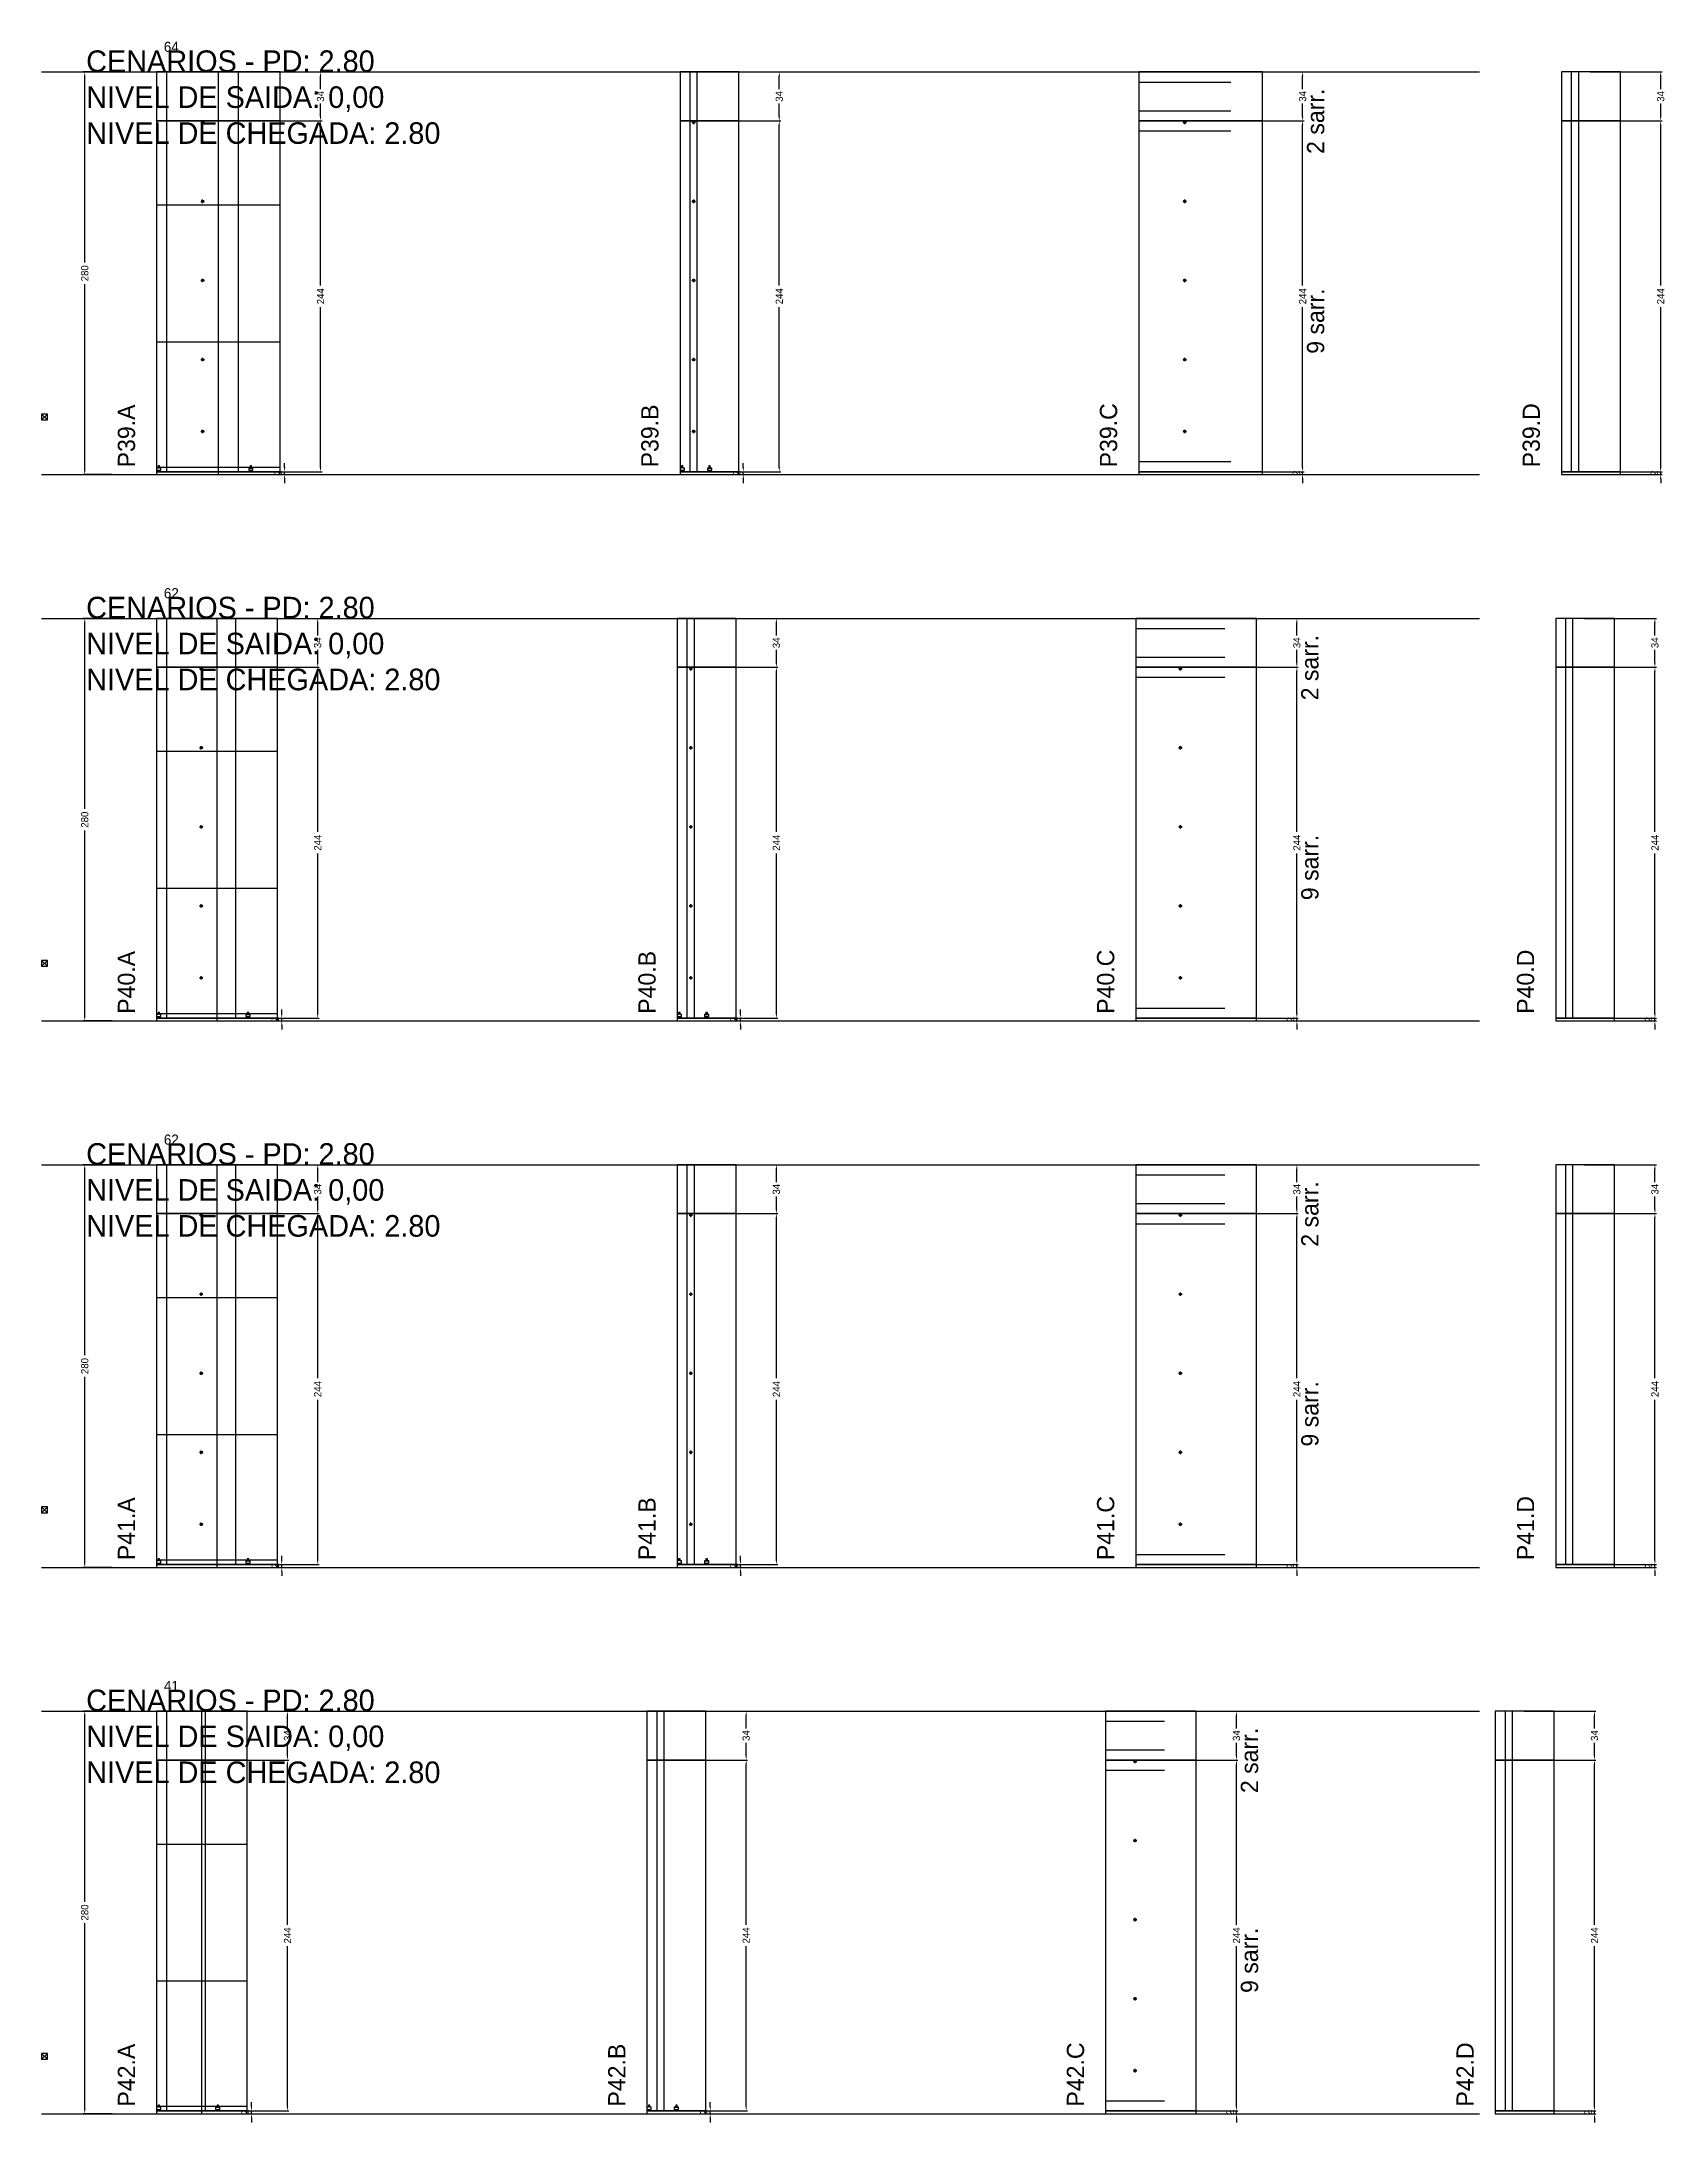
# Model space of a CAD drawing. Header units: centimetres. Extents: x -12000 to 4115, y -10266 to 2668.
# Drawn here: x -7000 to -5871, y -8746 to -7299 of the extents above; entities that cross this region are included whole.
import ezdxf

# ---------------------------------------------------------------- set-up
doc = ezdxf.new("R2010")
doc.units = ezdxf.units.CM
doc.linetypes.add('DASHED', pattern=[2, -2])
for name, color, linetype in [('COTA', 241, 'Continuous'), ('COTAS FURACAO', 16, 'Continuous'), ('Madeira', 30, 'Continuous'), ('NOMENCLATURA', 7, 'Continuous'), ('Nível', 160, 'Continuous'), ('Painéis', 200, 'Continuous'), ('Perfil Metálico', 150, 'Continuous'), ('SARR_2.2x7', 40, 'Continuous'), ('SARRAFO DE PRESSAO', 200, 'Continuous'), ('texto', 7, 'Continuous')]:
    doc.layers.add(name, color=color, linetype=linetype)
doc.dimstyles.new('PAINEL-NOVA', dxfattribs={"dimtxt": 5, "dimasz": 3, "dimexe": 1, "dimexo": 1, "dimgap": 1, "dimtad": 1, "dimcen": 2.5, "dimazin": 3, "dimtfac": 1, "dimtmove": 0, "dimatfit": 3})

# ---------------------------------------------------------------- blocks, each defined once
blk = doc.blocks.new('_CLOSEDFILLED')
at = {"color": 0, "linetype": 'BYBLOCK'}
blk.add_solid([(-1, 0.16), (0, 0), (-1, -0.16)], dxfattribs=at)
blk = doc.blocks.new('*D495')
for p, q in [((-6951, -7320), (-6971, -7320)), ((-6970, -7452.5), (-6970, -7323)), ((-6970, -7597), (-6970, -7467.5)), ((-6951, -7600), (-6971, -7600))]:
    blk.add_line(p, q)
at = {"layer": 'Defpoints'}
for p in [(-6950, -7320), (-6970, -7600), (-6950, -7600)]:
    blk.add_point(p, dxfattribs=at)
at = {"layer": 'COTA', "xscale": 3, "yscale": 3}
for p, rotation in [((-6970, -7320), 90), ((-6970, -7600), 270)]:
    blk.add_blockref('_CLOSEDFILLED', p, dxfattribs=dict(at, rotation=rotation))
at = {"layer": 'COTA', "insert": (-6970, -7460), "char_height": 5, "attachment_point": 5, "rotation": 90}
blk.add_mtext('280', dxfattribs=at)
blk = doc.blocks.new('MULDURA')
at = {"layer": 'Paineis'}
for p, q in [((0, 0), (4, 4)), ((4, 0), (0, 4))]:
    blk.add_line(p, q, dxfattribs=at)
blk.add_lwpolyline([(0, 0), (4, 0), (4, 4), (0, 4)], close=True, dxfattribs=at)
blk = doc.blocks.new('*D497')
for p, q in [((-6855, -7354), (-6805, -7354)), ((-6806, -7468.5), (-6806, -7357)), ((-6806, -7595), (-6806, -7483.5)), ((-6855, -7598), (-6805, -7598))]:
    blk.add_line(p, q)
at = {"layer": 'Defpoints'}
for p in [(-6856, -7354), (-6856, -7598), (-6806, -7598)]:
    blk.add_point(p, dxfattribs=at)
at = {"layer": 'COTA', "xscale": 3, "yscale": 3}
for p, rotation in [((-6806, -7354), 90), ((-6806, -7598), 270)]:
    blk.add_blockref('_CLOSEDFILLED', p, dxfattribs=dict(at, rotation=rotation))
at = {"layer": 'COTA', "insert": (-6806, -7476), "char_height": 5, "attachment_point": 5, "rotation": 90}
blk.add_mtext('244', dxfattribs=at)
blk = doc.blocks.new('*D498')
for p, q in [((-6855, -7320), (-6805, -7320)), ((-6806, -7332), (-6806, -7323)), ((-6806, -7351), (-6806, -7342)), ((-6855, -7354), (-6805, -7354))]:
    blk.add_line(p, q)
at = {"layer": 'Defpoints'}
for p in [(-6856, -7320), (-6856, -7354), (-6806, -7354)]:
    blk.add_point(p, dxfattribs=at)
at = {"layer": 'COTA', "xscale": 3, "yscale": 3}
for p, rotation in [((-6806, -7320), 90), ((-6806, -7354), 270)]:
    blk.add_blockref('_CLOSEDFILLED', p, dxfattribs=dict(at, rotation=rotation))
at = {"layer": 'COTA', "insert": (-6806, -7337), "char_height": 5, "attachment_point": 5, "rotation": 90}
blk.add_mtext('34', dxfattribs=at)
blk = doc.blocks.new('SLIPTEE')
at = {"layer": 'Paineis'}
blk.add_lwpolyline([(0, 0), (3, 0), (3, 1.5), (2, 1.5), (2, 3), (1, 3), (1, 1.5), (0, 1.5)], close=True, dxfattribs=at)
blk = doc.blocks.new('SLIPTDD')
at = {"layer": 'Paineis'}
blk.add_line((0, 1.5), (3, 1.5), dxfattribs=at)
blk.add_lwpolyline([(0, 0), (3, 0), (3, 1.5), (2, 1.5), (2, 3), (1, 3), (1, 1.5), (0, 1.5)], close=True, dxfattribs=at)
blk = doc.blocks.new('furacao')
at = {"layer": 'COTAS FURACAO'}
for p, q in [((-1.2, 0), (1.2, 0)), ((0, -1.2), (0, 1.2))]:
    blk.add_line(p, q, dxfattribs=at)
blk.add_circle((0, 0), 0.8, dxfattribs=at)
blk = doc.blocks.new('*D500')
for p, q in [((-6536, -7354), (-6486, -7354)), ((-6487, -7468.5), (-6487, -7357)), ((-6487, -7595), (-6487, -7483.5)), ((-6536, -7598), (-6486, -7598))]:
    blk.add_line(p, q)
at = {"layer": 'Defpoints'}
for p in [(-6537, -7354), (-6537, -7598), (-6487, -7598)]:
    blk.add_point(p, dxfattribs=at)
at = {"layer": 'COTA', "xscale": 3, "yscale": 3}
for p, rotation in [((-6487, -7354), 90), ((-6487, -7598), 270)]:
    blk.add_blockref('_CLOSEDFILLED', p, dxfattribs=dict(at, rotation=rotation))
at = {"layer": 'COTA', "insert": (-6487, -7476), "char_height": 5, "attachment_point": 5, "rotation": 90}
blk.add_mtext('244', dxfattribs=at)
blk = doc.blocks.new('*D501')
for p, q in [((-6536, -7320), (-6486, -7320)), ((-6487, -7332), (-6487, -7323)), ((-6487, -7351), (-6487, -7342)), ((-6536, -7354), (-6486, -7354))]:
    blk.add_line(p, q)
at = {"layer": 'Defpoints'}
for p in [(-6537, -7320), (-6537, -7354), (-6487, -7354)]:
    blk.add_point(p, dxfattribs=at)
at = {"layer": 'COTA', "xscale": 3, "yscale": 3}
for p, rotation in [((-6487, -7320), 90), ((-6487, -7354), 270)]:
    blk.add_blockref('_CLOSEDFILLED', p, dxfattribs=dict(at, rotation=rotation))
at = {"layer": 'COTA', "insert": (-6487, -7337), "char_height": 5, "attachment_point": 5, "rotation": 90}
blk.add_mtext('34', dxfattribs=at)
blk = doc.blocks.new('*D503')
for p, q in [((-6172, -7354), (-6122, -7354)), ((-6123, -7468.5), (-6123, -7357)), ((-6123, -7595), (-6123, -7483.5)), ((-6172, -7598), (-6122, -7598))]:
    blk.add_line(p, q)
at = {"layer": 'Defpoints'}
for p in [(-6173, -7354), (-6173, -7598), (-6123, -7598)]:
    blk.add_point(p, dxfattribs=at)
at = {"layer": 'COTA', "xscale": 3, "yscale": 3}
for p, rotation in [((-6123, -7354), 90), ((-6123, -7598), 270)]:
    blk.add_blockref('_CLOSEDFILLED', p, dxfattribs=dict(at, rotation=rotation))
at = {"layer": 'COTA', "insert": (-6123, -7476), "char_height": 5, "attachment_point": 5, "rotation": 90}
blk.add_mtext('244', dxfattribs=at)
blk = doc.blocks.new('*D504')
for p, q in [((-6172, -7320), (-6122, -7320)), ((-6123, -7332), (-6123, -7323)), ((-6123, -7351), (-6123, -7342)), ((-6172, -7354), (-6122, -7354))]:
    blk.add_line(p, q)
at = {"layer": 'Defpoints'}
for p in [(-6173, -7320), (-6173, -7354), (-6123, -7354)]:
    blk.add_point(p, dxfattribs=at)
at = {"layer": 'COTA', "xscale": 3, "yscale": 3}
for p, rotation in [((-6123, -7320), 90), ((-6123, -7354), 270)]:
    blk.add_blockref('_CLOSEDFILLED', p, dxfattribs=dict(at, rotation=rotation))
at = {"layer": 'COTA', "insert": (-6123, -7337), "char_height": 5, "attachment_point": 5, "rotation": 90}
blk.add_mtext('34', dxfattribs=at)
blk = doc.blocks.new('*D506')
for p, q in [((-5923, -7354), (-5873, -7354)), ((-5874, -7468.5), (-5874, -7357)), ((-5874, -7595), (-5874, -7483.5)), ((-5923, -7598), (-5873, -7598))]:
    blk.add_line(p, q)
at = {"layer": 'Defpoints'}
for p in [(-5924, -7354), (-5924, -7598), (-5874, -7598)]:
    blk.add_point(p, dxfattribs=at)
at = {"layer": 'COTA', "xscale": 3, "yscale": 3}
for p, rotation in [((-5874, -7354), 90), ((-5874, -7598), 270)]:
    blk.add_blockref('_CLOSEDFILLED', p, dxfattribs=dict(at, rotation=rotation))
at = {"layer": 'COTA', "insert": (-5874, -7476), "char_height": 5, "attachment_point": 5, "rotation": 90}
blk.add_mtext('244', dxfattribs=at)
blk = doc.blocks.new('*D507')
for p, q in [((-5923, -7320), (-5873, -7320)), ((-5874, -7332), (-5874, -7323)), ((-5874, -7351), (-5874, -7342)), ((-5923, -7354), (-5873, -7354))]:
    blk.add_line(p, q)
at = {"layer": 'Defpoints'}
for p in [(-5924, -7320), (-5924, -7354), (-5874, -7354)]:
    blk.add_point(p, dxfattribs=at)
at = {"layer": 'COTA', "xscale": 3, "yscale": 3}
for p, rotation in [((-5874, -7320), 90), ((-5874, -7354), 270)]:
    blk.add_blockref('_CLOSEDFILLED', p, dxfattribs=dict(at, rotation=rotation))
at = {"layer": 'COTA', "insert": (-5874, -7337), "char_height": 5, "attachment_point": 5, "rotation": 90}
blk.add_mtext('34', dxfattribs=at)
blk = doc.blocks.new('*D521')
for p, q in [((-6951, -7700), (-6971, -7700)), ((-6970, -7832.5), (-6970, -7703)), ((-6970, -7977), (-6970, -7847.5)), ((-6951, -7980), (-6971, -7980))]:
    blk.add_line(p, q)
at = {"layer": 'Defpoints'}
for p in [(-6950, -7700), (-6970, -7980), (-6950, -7980)]:
    blk.add_point(p, dxfattribs=at)
at = {"layer": 'COTA', "xscale": 3, "yscale": 3}
for p, rotation in [((-6970, -7700), 90), ((-6970, -7980), 270)]:
    blk.add_blockref('_CLOSEDFILLED', p, dxfattribs=dict(at, rotation=rotation))
at = {"layer": 'COTA', "insert": (-6970, -7840), "char_height": 5, "attachment_point": 5, "rotation": 90}
blk.add_mtext('280', dxfattribs=at)
blk = doc.blocks.new('*D523')
for p, q in [((-6857, -7734), (-6807, -7734)), ((-6808, -7848.5), (-6808, -7737)), ((-6808, -7975), (-6808, -7863.5)), ((-6857, -7978), (-6807, -7978))]:
    blk.add_line(p, q)
at = {"layer": 'Defpoints'}
for p in [(-6858, -7734), (-6858, -7978), (-6808, -7978)]:
    blk.add_point(p, dxfattribs=at)
at = {"layer": 'COTA', "xscale": 3, "yscale": 3}
for p, rotation in [((-6808, -7734), 90), ((-6808, -7978), 270)]:
    blk.add_blockref('_CLOSEDFILLED', p, dxfattribs=dict(at, rotation=rotation))
at = {"layer": 'COTA', "insert": (-6808, -7856), "char_height": 5, "attachment_point": 5, "rotation": 90}
blk.add_mtext('244', dxfattribs=at)
blk = doc.blocks.new('*D524')
for p, q in [((-6857, -7700), (-6807, -7700)), ((-6808, -7712), (-6808, -7703)), ((-6808, -7731), (-6808, -7722)), ((-6857, -7734), (-6807, -7734))]:
    blk.add_line(p, q)
at = {"layer": 'Defpoints'}
for p in [(-6858, -7700), (-6858, -7734), (-6808, -7734)]:
    blk.add_point(p, dxfattribs=at)
at = {"layer": 'COTA', "xscale": 3, "yscale": 3}
for p, rotation in [((-6808, -7700), 90), ((-6808, -7734), 270)]:
    blk.add_blockref('_CLOSEDFILLED', p, dxfattribs=dict(at, rotation=rotation))
at = {"layer": 'COTA', "insert": (-6808, -7717), "char_height": 5, "attachment_point": 5, "rotation": 90}
blk.add_mtext('34', dxfattribs=at)
blk = doc.blocks.new('*D526')
for p, q in [((-6538, -7734), (-6488, -7734)), ((-6489, -7848.5), (-6489, -7737)), ((-6489, -7975), (-6489, -7863.5)), ((-6538, -7978), (-6488, -7978))]:
    blk.add_line(p, q)
at = {"layer": 'Defpoints'}
for p in [(-6539, -7734), (-6539, -7978), (-6489, -7978)]:
    blk.add_point(p, dxfattribs=at)
at = {"layer": 'COTA', "xscale": 3, "yscale": 3}
for p, rotation in [((-6489, -7734), 90), ((-6489, -7978), 270)]:
    blk.add_blockref('_CLOSEDFILLED', p, dxfattribs=dict(at, rotation=rotation))
at = {"layer": 'COTA', "insert": (-6489, -7856), "char_height": 5, "attachment_point": 5, "rotation": 90}
blk.add_mtext('244', dxfattribs=at)
blk = doc.blocks.new('*D527')
for p, q in [((-6538, -7700), (-6488, -7700)), ((-6489, -7712), (-6489, -7703)), ((-6489, -7731), (-6489, -7722)), ((-6538, -7734), (-6488, -7734))]:
    blk.add_line(p, q)
at = {"layer": 'Defpoints'}
for p in [(-6539, -7700), (-6539, -7734), (-6489, -7734)]:
    blk.add_point(p, dxfattribs=at)
at = {"layer": 'COTA', "xscale": 3, "yscale": 3}
for p, rotation in [((-6489, -7700), 90), ((-6489, -7734), 270)]:
    blk.add_blockref('_CLOSEDFILLED', p, dxfattribs=dict(at, rotation=rotation))
at = {"layer": 'COTA', "insert": (-6489, -7717), "char_height": 5, "attachment_point": 5, "rotation": 90}
blk.add_mtext('34', dxfattribs=at)
blk = doc.blocks.new('*D529')
for p, q in [((-6176, -7734), (-6126, -7734)), ((-6127, -7848.5), (-6127, -7737)), ((-6127, -7975), (-6127, -7863.5)), ((-6176, -7978), (-6126, -7978))]:
    blk.add_line(p, q)
at = {"layer": 'Defpoints'}
for p in [(-6177, -7734), (-6177, -7978), (-6127, -7978)]:
    blk.add_point(p, dxfattribs=at)
at = {"layer": 'COTA', "xscale": 3, "yscale": 3}
for p, rotation in [((-6127, -7734), 90), ((-6127, -7978), 270)]:
    blk.add_blockref('_CLOSEDFILLED', p, dxfattribs=dict(at, rotation=rotation))
at = {"layer": 'COTA', "insert": (-6127, -7856), "char_height": 5, "attachment_point": 5, "rotation": 90}
blk.add_mtext('244', dxfattribs=at)
blk = doc.blocks.new('*D530')
for p, q in [((-6176, -7700), (-6126, -7700)), ((-6127, -7712), (-6127, -7703)), ((-6127, -7731), (-6127, -7722)), ((-6176, -7734), (-6126, -7734))]:
    blk.add_line(p, q)
at = {"layer": 'Defpoints'}
for p in [(-6177, -7700), (-6177, -7734), (-6127, -7734)]:
    blk.add_point(p, dxfattribs=at)
at = {"layer": 'COTA', "xscale": 3, "yscale": 3}
for p, rotation in [((-6127, -7700), 90), ((-6127, -7734), 270)]:
    blk.add_blockref('_CLOSEDFILLED', p, dxfattribs=dict(at, rotation=rotation))
at = {"layer": 'COTA', "insert": (-6127, -7717), "char_height": 5, "attachment_point": 5, "rotation": 90}
blk.add_mtext('34', dxfattribs=at)
blk = doc.blocks.new('*D532')
for p, q in [((-5927, -7734), (-5877, -7734)), ((-5878, -7848.5), (-5878, -7737)), ((-5878, -7975), (-5878, -7863.5)), ((-5927, -7978), (-5877, -7978))]:
    blk.add_line(p, q)
at = {"layer": 'Defpoints'}
for p in [(-5928, -7734), (-5928, -7978), (-5878, -7978)]:
    blk.add_point(p, dxfattribs=at)
at = {"layer": 'COTA', "xscale": 3, "yscale": 3}
for p, rotation in [((-5878, -7734), 90), ((-5878, -7978), 270)]:
    blk.add_blockref('_CLOSEDFILLED', p, dxfattribs=dict(at, rotation=rotation))
at = {"layer": 'COTA', "insert": (-5878, -7856), "char_height": 5, "attachment_point": 5, "rotation": 90}
blk.add_mtext('244', dxfattribs=at)
blk = doc.blocks.new('*D533')
for p, q in [((-5927, -7700), (-5877, -7700)), ((-5878, -7712), (-5878, -7703)), ((-5878, -7731), (-5878, -7722)), ((-5927, -7734), (-5877, -7734))]:
    blk.add_line(p, q)
at = {"layer": 'Defpoints'}
for p in [(-5928, -7700), (-5928, -7734), (-5878, -7734)]:
    blk.add_point(p, dxfattribs=at)
at = {"layer": 'COTA', "xscale": 3, "yscale": 3}
for p, rotation in [((-5878, -7700), 90), ((-5878, -7734), 270)]:
    blk.add_blockref('_CLOSEDFILLED', p, dxfattribs=dict(at, rotation=rotation))
at = {"layer": 'COTA', "insert": (-5878, -7717), "char_height": 5, "attachment_point": 5, "rotation": 90}
blk.add_mtext('34', dxfattribs=at)
blk = doc.blocks.new('*D547')
for p, q in [((-6951, -8080), (-6971, -8080)), ((-6970, -8212.5), (-6970, -8083)), ((-6970, -8357), (-6970, -8227.5)), ((-6951, -8360), (-6971, -8360))]:
    blk.add_line(p, q)
at = {"layer": 'Defpoints'}
for p in [(-6950, -8080), (-6970, -8360), (-6950, -8360)]:
    blk.add_point(p, dxfattribs=at)
at = {"layer": 'COTA', "xscale": 3, "yscale": 3}
for p, rotation in [((-6970, -8080), 90), ((-6970, -8360), 270)]:
    blk.add_blockref('_CLOSEDFILLED', p, dxfattribs=dict(at, rotation=rotation))
at = {"layer": 'COTA', "insert": (-6970, -8220), "char_height": 5, "attachment_point": 5, "rotation": 90}
blk.add_mtext('280', dxfattribs=at)
blk = doc.blocks.new('*D549')
for p, q in [((-6857, -8114), (-6807, -8114)), ((-6808, -8228.5), (-6808, -8117)), ((-6808, -8355), (-6808, -8243.5)), ((-6857, -8358), (-6807, -8358))]:
    blk.add_line(p, q)
at = {"layer": 'Defpoints'}
for p in [(-6858, -8114), (-6858, -8358), (-6808, -8358)]:
    blk.add_point(p, dxfattribs=at)
at = {"layer": 'COTA', "xscale": 3, "yscale": 3}
for p, rotation in [((-6808, -8114), 90), ((-6808, -8358), 270)]:
    blk.add_blockref('_CLOSEDFILLED', p, dxfattribs=dict(at, rotation=rotation))
at = {"layer": 'COTA', "insert": (-6808, -8236), "char_height": 5, "attachment_point": 5, "rotation": 90}
blk.add_mtext('244', dxfattribs=at)
blk = doc.blocks.new('*D550')
for p, q in [((-6857, -8080), (-6807, -8080)), ((-6808, -8092), (-6808, -8083)), ((-6808, -8111), (-6808, -8102)), ((-6857, -8114), (-6807, -8114))]:
    blk.add_line(p, q)
at = {"layer": 'Defpoints'}
for p in [(-6858, -8080), (-6858, -8114), (-6808, -8114)]:
    blk.add_point(p, dxfattribs=at)
at = {"layer": 'COTA', "xscale": 3, "yscale": 3}
for p, rotation in [((-6808, -8080), 90), ((-6808, -8114), 270)]:
    blk.add_blockref('_CLOSEDFILLED', p, dxfattribs=dict(at, rotation=rotation))
at = {"layer": 'COTA', "insert": (-6808, -8097), "char_height": 5, "attachment_point": 5, "rotation": 90}
blk.add_mtext('34', dxfattribs=at)
blk = doc.blocks.new('*D552')
for p, q in [((-6538, -8114), (-6488, -8114)), ((-6489, -8228.5), (-6489, -8117)), ((-6489, -8355), (-6489, -8243.5)), ((-6538, -8358), (-6488, -8358))]:
    blk.add_line(p, q)
at = {"layer": 'Defpoints'}
for p in [(-6539, -8114), (-6539, -8358), (-6489, -8358)]:
    blk.add_point(p, dxfattribs=at)
at = {"layer": 'COTA', "xscale": 3, "yscale": 3}
for p, rotation in [((-6489, -8114), 90), ((-6489, -8358), 270)]:
    blk.add_blockref('_CLOSEDFILLED', p, dxfattribs=dict(at, rotation=rotation))
at = {"layer": 'COTA', "insert": (-6489, -8236), "char_height": 5, "attachment_point": 5, "rotation": 90}
blk.add_mtext('244', dxfattribs=at)
blk = doc.blocks.new('*D553')
for p, q in [((-6538, -8080), (-6488, -8080)), ((-6489, -8092), (-6489, -8083)), ((-6489, -8111), (-6489, -8102)), ((-6538, -8114), (-6488, -8114))]:
    blk.add_line(p, q)
at = {"layer": 'Defpoints'}
for p in [(-6539, -8080), (-6539, -8114), (-6489, -8114)]:
    blk.add_point(p, dxfattribs=at)
at = {"layer": 'COTA', "xscale": 3, "yscale": 3}
for p, rotation in [((-6489, -8080), 90), ((-6489, -8114), 270)]:
    blk.add_blockref('_CLOSEDFILLED', p, dxfattribs=dict(at, rotation=rotation))
at = {"layer": 'COTA', "insert": (-6489, -8097), "char_height": 5, "attachment_point": 5, "rotation": 90}
blk.add_mtext('34', dxfattribs=at)
blk = doc.blocks.new('*D555')
for p, q in [((-6176, -8114), (-6126, -8114)), ((-6127, -8228.5), (-6127, -8117)), ((-6127, -8355), (-6127, -8243.5)), ((-6176, -8358), (-6126, -8358))]:
    blk.add_line(p, q)
at = {"layer": 'Defpoints'}
for p in [(-6177, -8114), (-6177, -8358), (-6127, -8358)]:
    blk.add_point(p, dxfattribs=at)
at = {"layer": 'COTA', "xscale": 3, "yscale": 3}
for p, rotation in [((-6127, -8114), 90), ((-6127, -8358), 270)]:
    blk.add_blockref('_CLOSEDFILLED', p, dxfattribs=dict(at, rotation=rotation))
at = {"layer": 'COTA', "insert": (-6127, -8236), "char_height": 5, "attachment_point": 5, "rotation": 90}
blk.add_mtext('244', dxfattribs=at)
blk = doc.blocks.new('*D556')
for p, q in [((-6176, -8080), (-6126, -8080)), ((-6127, -8092), (-6127, -8083)), ((-6127, -8111), (-6127, -8102)), ((-6176, -8114), (-6126, -8114))]:
    blk.add_line(p, q)
at = {"layer": 'Defpoints'}
for p in [(-6177, -8080), (-6177, -8114), (-6127, -8114)]:
    blk.add_point(p, dxfattribs=at)
at = {"layer": 'COTA', "xscale": 3, "yscale": 3}
for p, rotation in [((-6127, -8080), 90), ((-6127, -8114), 270)]:
    blk.add_blockref('_CLOSEDFILLED', p, dxfattribs=dict(at, rotation=rotation))
at = {"layer": 'COTA', "insert": (-6127, -8097), "char_height": 5, "attachment_point": 5, "rotation": 90}
blk.add_mtext('34', dxfattribs=at)
blk = doc.blocks.new('*D558')
for p, q in [((-5927, -8114), (-5877, -8114)), ((-5878, -8228.5), (-5878, -8117)), ((-5878, -8355), (-5878, -8243.5)), ((-5927, -8358), (-5877, -8358))]:
    blk.add_line(p, q)
at = {"layer": 'Defpoints'}
for p in [(-5928, -8114), (-5928, -8358), (-5878, -8358)]:
    blk.add_point(p, dxfattribs=at)
at = {"layer": 'COTA', "xscale": 3, "yscale": 3}
for p, rotation in [((-5878, -8114), 90), ((-5878, -8358), 270)]:
    blk.add_blockref('_CLOSEDFILLED', p, dxfattribs=dict(at, rotation=rotation))
at = {"layer": 'COTA', "insert": (-5878, -8236), "char_height": 5, "attachment_point": 5, "rotation": 90}
blk.add_mtext('244', dxfattribs=at)
blk = doc.blocks.new('*D559')
for p, q in [((-5927, -8080), (-5877, -8080)), ((-5878, -8092), (-5878, -8083)), ((-5878, -8111), (-5878, -8102)), ((-5927, -8114), (-5877, -8114))]:
    blk.add_line(p, q)
at = {"layer": 'Defpoints'}
for p in [(-5928, -8080), (-5928, -8114), (-5878, -8114)]:
    blk.add_point(p, dxfattribs=at)
at = {"layer": 'COTA', "xscale": 3, "yscale": 3}
for p, rotation in [((-5878, -8080), 90), ((-5878, -8114), 270)]:
    blk.add_blockref('_CLOSEDFILLED', p, dxfattribs=dict(at, rotation=rotation))
at = {"layer": 'COTA', "insert": (-5878, -8097), "char_height": 5, "attachment_point": 5, "rotation": 90}
blk.add_mtext('34', dxfattribs=at)
blk = doc.blocks.new('*D573')
for p, q in [((-6951, -8460), (-6971, -8460)), ((-6970, -8592.5), (-6970, -8463)), ((-6970, -8737), (-6970, -8607.5)), ((-6951, -8740), (-6971, -8740))]:
    blk.add_line(p, q)
at = {"layer": 'Defpoints'}
for p in [(-6950, -8460), (-6970, -8740), (-6950, -8740)]:
    blk.add_point(p, dxfattribs=at)
at = {"layer": 'COTA', "xscale": 3, "yscale": 3}
for p, rotation in [((-6970, -8460), 90), ((-6970, -8740), 270)]:
    blk.add_blockref('_CLOSEDFILLED', p, dxfattribs=dict(at, rotation=rotation))
at = {"layer": 'COTA', "insert": (-6970, -8600), "char_height": 5, "attachment_point": 5, "rotation": 90}
blk.add_mtext('280', dxfattribs=at)
blk = doc.blocks.new('*D575')
for p, q in [((-6878, -8494), (-6828, -8494)), ((-6829, -8608.5), (-6829, -8497)), ((-6829, -8735), (-6829, -8623.5)), ((-6878, -8738), (-6828, -8738))]:
    blk.add_line(p, q)
at = {"layer": 'Defpoints'}
for p in [(-6879, -8494), (-6879, -8738), (-6829, -8738)]:
    blk.add_point(p, dxfattribs=at)
at = {"layer": 'COTA', "xscale": 3, "yscale": 3}
for p, rotation in [((-6829, -8494), 90), ((-6829, -8738), 270)]:
    blk.add_blockref('_CLOSEDFILLED', p, dxfattribs=dict(at, rotation=rotation))
at = {"layer": 'COTA', "insert": (-6829, -8616), "char_height": 5, "attachment_point": 5, "rotation": 90}
blk.add_mtext('244', dxfattribs=at)
blk = doc.blocks.new('*D576')
for p, q in [((-6878, -8460), (-6828, -8460)), ((-6829, -8472), (-6829, -8463)), ((-6878, -8494), (-6828, -8494)), ((-6829, -8491), (-6829, -8482))]:
    blk.add_line(p, q)
at = {"layer": 'Defpoints'}
for p in [(-6879, -8460), (-6879, -8494), (-6829, -8494)]:
    blk.add_point(p, dxfattribs=at)
at = {"layer": 'COTA', "xscale": 3, "yscale": 3}
for p, rotation in [((-6829, -8460), 90), ((-6829, -8494), 270)]:
    blk.add_blockref('_CLOSEDFILLED', p, dxfattribs=dict(at, rotation=rotation))
at = {"layer": 'COTA', "insert": (-6829, -8477), "char_height": 5, "attachment_point": 5, "rotation": 90}
blk.add_mtext('34', dxfattribs=at)
blk = doc.blocks.new('*D578')
for p, q in [((-6559, -8494), (-6509, -8494)), ((-6510, -8608.5), (-6510, -8497)), ((-6510, -8735), (-6510, -8623.5)), ((-6559, -8738), (-6509, -8738))]:
    blk.add_line(p, q)
at = {"layer": 'Defpoints'}
for p in [(-6560, -8494), (-6560, -8738), (-6510, -8738)]:
    blk.add_point(p, dxfattribs=at)
at = {"layer": 'COTA', "xscale": 3, "yscale": 3}
for p, rotation in [((-6510, -8494), 90), ((-6510, -8738), 270)]:
    blk.add_blockref('_CLOSEDFILLED', p, dxfattribs=dict(at, rotation=rotation))
at = {"layer": 'COTA', "insert": (-6510, -8616), "char_height": 5, "attachment_point": 5, "rotation": 90}
blk.add_mtext('244', dxfattribs=at)
blk = doc.blocks.new('*D579')
for p, q in [((-6559, -8460), (-6509, -8460)), ((-6510, -8472), (-6510, -8463)), ((-6559, -8494), (-6509, -8494)), ((-6510, -8491), (-6510, -8482))]:
    blk.add_line(p, q)
at = {"layer": 'Defpoints'}
for p in [(-6560, -8460), (-6560, -8494), (-6510, -8494)]:
    blk.add_point(p, dxfattribs=at)
at = {"layer": 'COTA', "xscale": 3, "yscale": 3}
for p, rotation in [((-6510, -8460), 90), ((-6510, -8494), 270)]:
    blk.add_blockref('_CLOSEDFILLED', p, dxfattribs=dict(at, rotation=rotation))
at = {"layer": 'COTA', "insert": (-6510, -8477), "char_height": 5, "attachment_point": 5, "rotation": 90}
blk.add_mtext('34', dxfattribs=at)
blk = doc.blocks.new('*D581')
for p, q in [((-6218, -8494), (-6168, -8494)), ((-6169, -8608.5), (-6169, -8497)), ((-6169, -8735), (-6169, -8623.5)), ((-6218, -8738), (-6168, -8738))]:
    blk.add_line(p, q)
at = {"layer": 'Defpoints'}
for p in [(-6219, -8494), (-6219, -8738), (-6169, -8738)]:
    blk.add_point(p, dxfattribs=at)
at = {"layer": 'COTA', "xscale": 3, "yscale": 3}
for p, rotation in [((-6169, -8494), 90), ((-6169, -8738), 270)]:
    blk.add_blockref('_CLOSEDFILLED', p, dxfattribs=dict(at, rotation=rotation))
at = {"layer": 'COTA', "insert": (-6169, -8616), "char_height": 5, "attachment_point": 5, "rotation": 90}
blk.add_mtext('244', dxfattribs=at)
blk = doc.blocks.new('*D582')
for p, q in [((-6218, -8460), (-6168, -8460)), ((-6169, -8472), (-6169, -8463)), ((-6218, -8494), (-6168, -8494)), ((-6169, -8491), (-6169, -8482))]:
    blk.add_line(p, q)
at = {"layer": 'Defpoints'}
for p in [(-6219, -8460), (-6219, -8494), (-6169, -8494)]:
    blk.add_point(p, dxfattribs=at)
at = {"layer": 'COTA', "xscale": 3, "yscale": 3}
for p, rotation in [((-6169, -8460), 90), ((-6169, -8494), 270)]:
    blk.add_blockref('_CLOSEDFILLED', p, dxfattribs=dict(at, rotation=rotation))
at = {"layer": 'COTA', "insert": (-6169, -8477), "char_height": 5, "attachment_point": 5, "rotation": 90}
blk.add_mtext('34', dxfattribs=at)
blk = doc.blocks.new('*D584')
for p, q in [((-5969, -8494), (-5919, -8494)), ((-5920, -8608.5), (-5920, -8497)), ((-5920, -8735), (-5920, -8623.5)), ((-5969, -8738), (-5919, -8738))]:
    blk.add_line(p, q)
at = {"layer": 'Defpoints'}
for p in [(-5970, -8494), (-5970, -8738), (-5920, -8738)]:
    blk.add_point(p, dxfattribs=at)
at = {"layer": 'COTA', "xscale": 3, "yscale": 3}
for p, rotation in [((-5920, -8494), 90), ((-5920, -8738), 270)]:
    blk.add_blockref('_CLOSEDFILLED', p, dxfattribs=dict(at, rotation=rotation))
at = {"layer": 'COTA', "insert": (-5920, -8616), "char_height": 5, "attachment_point": 5, "rotation": 90}
blk.add_mtext('244', dxfattribs=at)
blk = doc.blocks.new('*D585')
for p, q in [((-5969, -8460), (-5919, -8460)), ((-5920, -8472), (-5920, -8463)), ((-5969, -8494), (-5919, -8494)), ((-5920, -8491), (-5920, -8482))]:
    blk.add_line(p, q)
at = {"layer": 'Defpoints'}
for p in [(-5970, -8460), (-5970, -8494), (-5920, -8494)]:
    blk.add_point(p, dxfattribs=at)
at = {"layer": 'COTA', "xscale": 3, "yscale": 3}
for p, rotation in [((-5920, -8460), 90), ((-5920, -8494), 270)]:
    blk.add_blockref('_CLOSEDFILLED', p, dxfattribs=dict(at, rotation=rotation))
at = {"layer": 'COTA', "insert": (-5920, -8477), "char_height": 5, "attachment_point": 5, "rotation": 90}
blk.add_mtext('34', dxfattribs=at)

msp = doc.modelspace()

# ---------------------------------------------------------------- linework, layer by layer
at = {"layer": 'Madeira'}
for points in [[(-6920, -7412.4), (-6834, -7412.4)], [(-6920, -7507.6), (-6834, -7507.6)], [(-6920, -7792.4), (-6836, -7792.4)], [(-6920, -7887.6), (-6836, -7887.6)], [(-6920, -8172.4), (-6836, -8172.4)], [(-6920, -8267.6), (-6836, -8267.6)], [(-6920, -8552.4), (-6857, -8552.4)], [(-6920, -8647.6), (-6857, -8647.6)]]:
    msp.add_lwpolyline(points, dxfattribs=at)
at = {"layer": 'Nível', "linetype": 'DASHED'}
for points in [[(-7000, -7320), (-6000, -7320)], [(-7000, -7600), (-6000, -7600)], [(-7000, -7700), (-6000, -7700)], [(-7000, -7980), (-6000, -7980)], [(-7000, -8080), (-6000, -8080)], [(-7000, -8360), (-6000, -8360)], [(-7000, -8460), (-6000, -8460)], [(-7000, -8740), (-6000, -8740)]]:
    msp.add_lwpolyline(points, dxfattribs=at)
at = {"layer": 'Painéis'}
for points in [[(-6920, -7354), (-6834, -7354), (-6834, -7320), (-6920, -7320)], [(-6920, -7600), (-6834, -7600), (-6834, -7320), (-6920, -7320)], [(-6556, -7354), (-6515, -7354), (-6515, -7320), (-6556, -7320)], [(-6237, -7354), (-6151, -7354), (-6151, -7320), (-6237, -7320)], [(-5943, -7354), (-5902, -7354), (-5902, -7320), (-5943, -7320)], [(-6920, -7598), (-6834, -7598), (-6834, -7354), (-6920, -7354)], [(-6556, -7598), (-6515, -7598), (-6515, -7354), (-6556, -7354)], [(-6237, -7598), (-6151, -7598), (-6151, -7354), (-6237, -7354)], [(-5943, -7598), (-5902, -7598), (-5902, -7354), (-5943, -7354)], [(-6920, -7600), (-6834, -7600), (-6834, -7598), (-6920, -7598)], [(-6556, -7600), (-6515, -7600), (-6515, -7598), (-6556, -7598)], [(-6237, -7600), (-6151, -7600), (-6151, -7598), (-6237, -7598)], [(-5943, -7600), (-5902, -7600), (-5902, -7598), (-5943, -7598)], [(-6920, -7734), (-6836, -7734), (-6836, -7700), (-6920, -7700)], [(-6920, -7980), (-6836, -7980), (-6836, -7700), (-6920, -7700)], [(-6558, -7734), (-6517, -7734), (-6517, -7700), (-6558, -7700)], [(-6239, -7734), (-6155, -7734), (-6155, -7700), (-6239, -7700)], [(-5947, -7734), (-5906, -7734), (-5906, -7700), (-5947, -7700)], [(-6920, -7978), (-6836, -7978), (-6836, -7734), (-6920, -7734)], [(-6558, -7978), (-6517, -7978), (-6517, -7734), (-6558, -7734)], [(-6239, -7978), (-6155, -7978), (-6155, -7734), (-6239, -7734)], [(-5947, -7978), (-5906, -7978), (-5906, -7734), (-5947, -7734)], [(-6920, -7980), (-6836, -7980), (-6836, -7978), (-6920, -7978)], [(-6558, -7980), (-6517, -7980), (-6517, -7978), (-6558, -7978)], [(-6239, -7980), (-6155, -7980), (-6155, -7978), (-6239, -7978)], [(-5947, -7980), (-5906, -7980), (-5906, -7978), (-5947, -7978)], [(-6920, -8114), (-6836, -8114), (-6836, -8080), (-6920, -8080)], [(-6920, -8360), (-6836, -8360), (-6836, -8080), (-6920, -8080)], [(-6558, -8114), (-6517, -8114), (-6517, -8080), (-6558, -8080)], [(-6239, -8114), (-6155, -8114), (-6155, -8080), (-6239, -8080)], [(-5947, -8114), (-5906, -8114), (-5906, -8080), (-5947, -8080)], [(-6920, -8358), (-6836, -8358), (-6836, -8114), (-6920, -8114)], [(-6558, -8358), (-6517, -8358), (-6517, -8114), (-6558, -8114)], [(-6239, -8358), (-6155, -8358), (-6155, -8114), (-6239, -8114)], [(-5947, -8358), (-5906, -8358), (-5906, -8114), (-5947, -8114)], [(-6920, -8360), (-6836, -8360), (-6836, -8358), (-6920, -8358)], [(-6558, -8360), (-6517, -8360), (-6517, -8358), (-6558, -8358)], [(-6239, -8360), (-6155, -8360), (-6155, -8358), (-6239, -8358)], [(-5947, -8360), (-5906, -8360), (-5906, -8358), (-5947, -8358)], [(-6920, -8494), (-6857, -8494), (-6857, -8460), (-6920, -8460)], [(-6920, -8740), (-6857, -8740), (-6857, -8460), (-6920, -8460)], [(-6579, -8494), (-6538, -8494), (-6538, -8460), (-6579, -8460)], [(-6260, -8494), (-6197, -8494), (-6197, -8460), (-6260, -8460)], [(-5989, -8494), (-5948, -8494), (-5948, -8460), (-5989, -8460)], [(-6920, -8738), (-6857, -8738), (-6857, -8494), (-6920, -8494)], [(-6579, -8738), (-6538, -8738), (-6538, -8494), (-6579, -8494)], [(-6260, -8738), (-6197, -8738), (-6197, -8494), (-6260, -8494)], [(-5989, -8738), (-5948, -8738), (-5948, -8494), (-5989, -8494)], [(-6920, -8740), (-6857, -8740), (-6857, -8738), (-6920, -8738)], [(-6579, -8740), (-6538, -8740), (-6538, -8738), (-6579, -8738)], [(-6260, -8740), (-6197, -8740), (-6197, -8738), (-6260, -8738)], [(-5989, -8740), (-5948, -8740), (-5948, -8738), (-5989, -8738)]]:
    msp.add_lwpolyline(points, close=True, dxfattribs=at)
at = {"layer": 'Perfil Metálico'}
for p, q in [((-6877, -7600), (-6877, -7320)), ((-6878, -7980), (-6878, -7700)), ((-6878, -8360), (-6878, -8080)), ((-6888.5, -8740), (-6888.5, -8460))]:
    msp.add_line(p, q, dxfattribs=at)
at = {"layer": 'SARR_2.2x7'}
for points in [[(-6913, -7354), (-6913, -7320)], [(-6863, -7354), (-6863, -7320)], [(-6549, -7354), (-6549, -7320)], [(-6544, -7354), (-6544, -7320)], [(-5936, -7354), (-5936, -7320)], [(-5931, -7354), (-5931, -7320)], [(-6237, -7327), (-6173, -7327)], [(-6237, -7347), (-6173, -7347)], [(-6237, -7361), (-6173, -7361)], [(-6237, -7591), (-6173, -7591)], [(-6913, -7734), (-6913, -7700)], [(-6865, -7734), (-6865, -7700)], [(-6551, -7734), (-6551, -7700)], [(-6546, -7734), (-6546, -7700)], [(-6239, -7707), (-6177, -7707)], [(-5940, -7734), (-5940, -7700)], [(-5935, -7734), (-5935, -7700)], [(-6239, -7727), (-6177, -7727)], [(-6239, -7741), (-6177, -7741)], [(-6239, -7971), (-6177, -7971)], [(-6913, -8114), (-6913, -8080)], [(-6865, -8114), (-6865, -8080)], [(-6551, -8114), (-6551, -8080)], [(-6546, -8114), (-6546, -8080)], [(-6239, -8087), (-6177, -8087)], [(-5940, -8114), (-5940, -8080)], [(-5935, -8114), (-5935, -8080)], [(-6239, -8107), (-6177, -8107)], [(-6239, -8121), (-6177, -8121)], [(-6239, -8351), (-6177, -8351)], [(-6913, -8494), (-6913, -8460)], [(-6886, -8494), (-6886, -8460)], [(-6572, -8494), (-6572, -8460)], [(-6567, -8494), (-6567, -8460)], [(-5982, -8494), (-5982, -8460)], [(-5977, -8494), (-5977, -8460)], [(-6260, -8467), (-6219, -8467)], [(-6260, -8487), (-6219, -8487)], [(-6260, -8501), (-6219, -8501)], [(-6260, -8731), (-6219, -8731)]]:
    msp.add_lwpolyline(points, dxfattribs=at)
at = {"layer": 'SARR_2.2x7', "linetype": 'DASHED'}
for points in [[(-6913, -7598), (-6913, -7354)], [(-6863, -7598), (-6863, -7354)], [(-6549, -7598), (-6549, -7354)], [(-6544, -7598), (-6544, -7354)], [(-5936, -7598), (-5936, -7354)], [(-5931, -7598), (-5931, -7354)], [(-6913, -7978), (-6913, -7734)], [(-6865, -7978), (-6865, -7734)], [(-6551, -7978), (-6551, -7734)], [(-6546, -7978), (-6546, -7734)], [(-5940, -7978), (-5940, -7734)], [(-5935, -7978), (-5935, -7734)], [(-6913, -8358), (-6913, -8114)], [(-6865, -8358), (-6865, -8114)], [(-6551, -8358), (-6551, -8114)], [(-6546, -8358), (-6546, -8114)], [(-5940, -8358), (-5940, -8114)], [(-5935, -8358), (-5935, -8114)], [(-6913, -8738), (-6913, -8494)], [(-6886, -8738), (-6886, -8494)], [(-6572, -8738), (-6572, -8494)], [(-6567, -8738), (-6567, -8494)], [(-5982, -8738), (-5982, -8494)], [(-5977, -8738), (-5977, -8494)]]:
    msp.add_lwpolyline(points, dxfattribs=at)
at = {"layer": 'SARRAFO DE PRESSAO'}
for points in [[(-6920, -7600), (-6834, -7600), (-6834, -7595), (-6920, -7595)], [(-6920, -7980), (-6836, -7980), (-6836, -7975), (-6920, -7975)], [(-6920, -8360), (-6836, -8360), (-6836, -8355), (-6920, -8355)], [(-6920, -8740), (-6857, -8740), (-6857, -8735), (-6920, -8735)]]:
    msp.add_lwpolyline(points, close=True, dxfattribs=at)

# ---------------------------------------------------------------- block references
at = {"layer": 'COTA'}
for name, p in [('furacao', (-6888, -7355)), ('furacao', (-6546.5, -7355)), ('furacao', (-6205, -7355)), ('furacao', (-6888, -7410)), ('furacao', (-6546.5, -7410)), ('furacao', (-6205, -7410)), ('furacao', (-6888, -7465)), ('furacao', (-6546.5, -7465)), ('furacao', (-6205, -7465)), ('furacao', (-6888, -7520)), ('furacao', (-6546.5, -7520)), ('furacao', (-6205, -7520)), ('MULDURA', (-7000, -7562)), ('furacao', (-6888, -7570)), ('furacao', (-6546.5, -7570)), ('furacao', (-6205, -7570)), ('SLIPTEE', (-6920, -7597)), ('SLIPTDD', (-6856, -7597)), ('SLIPTEE', (-6556, -7597)), ('SLIPTDD', (-6537, -7597)), ('furacao', (-6889, -7735)), ('furacao', (-6548.5, -7735)), ('furacao', (-6208, -7735)), ('furacao', (-6889, -7790)), ('furacao', (-6548.5, -7790)), ('furacao', (-6208, -7790)), ('furacao', (-6889, -7845)), ('furacao', (-6548.5, -7845)), ('furacao', (-6208, -7845)), ('furacao', (-6889, -7900)), ('furacao', (-6548.5, -7900)), ('furacao', (-6208, -7900)), ('MULDURA', (-7000, -7942)), ('furacao', (-6889, -7950)), ('furacao', (-6548.5, -7950)), ('furacao', (-6208, -7950)), ('SLIPTEE', (-6920, -7977)), ('SLIPTDD', (-6858, -7977)), ('SLIPTEE', (-6558, -7977)), ('SLIPTDD', (-6539, -7977)), ('furacao', (-6889, -8115)), ('furacao', (-6548.5, -8115)), ('furacao', (-6208, -8115)), ('furacao', (-6889, -8170)), ('furacao', (-6548.5, -8170)), ('furacao', (-6208, -8170)), ('furacao', (-6889, -8225)), ('furacao', (-6548.5, -8225)), ('furacao', (-6208, -8225)), ('furacao', (-6889, -8280)), ('furacao', (-6548.5, -8280)), ('furacao', (-6208, -8280)), ('MULDURA', (-7000, -8322)), ('furacao', (-6889, -8330)), ('furacao', (-6548.5, -8330)), ('furacao', (-6208, -8330)), ('SLIPTEE', (-6920, -8357)), ('SLIPTDD', (-6858, -8357)), ('SLIPTEE', (-6558, -8357)), ('SLIPTDD', (-6539, -8357)), ('furacao', (-6239.5, -8495)), ('furacao', (-6239.5, -8550)), ('furacao', (-6239.5, -8605)), ('furacao', (-6239.5, -8660)), ('MULDURA', (-7000, -8702)), ('furacao', (-6239.5, -8710)), ('SLIPTEE', (-6920, -8737)), ('SLIPTDD', (-6879, -8737)), ('SLIPTEE', (-6579, -8737)), ('SLIPTDD', (-6560, -8737))]:
    msp.add_blockref(name, p, dxfattribs=at)

# ---------------------------------------------------------------- texts
at = {"layer": 'NOMENCLATURA'}
for s, p in [('CENARIOS - PD: 2.80', (-6969, -7320)), ('NIVEL DE SAIDA: 0,00', (-6969, -7345)), ('NIVEL DE CHEGADA: 2.80', (-6969, -7370)), ('CENARIOS - PD: 2.80', (-6969, -7700)), ('NIVEL DE SAIDA: 0,00', (-6969, -7725)), ('NIVEL DE CHEGADA: 2.80', (-6969, -7750)), ('CENARIOS - PD: 2.80', (-6969, -8080)), ('NIVEL DE SAIDA: 0,00', (-6969, -8105)), ('NIVEL DE CHEGADA: 2.80', (-6969, -8130)), ('CENARIOS - PD: 2.80', (-6969, -8460)), ('NIVEL DE SAIDA: 0,00', (-6969, -8485)), ('NIVEL DE CHEGADA: 2.80', (-6969, -8510))]:
    msp.add_text(s, height=15, dxfattribs=at).set_placement(p)
for s, p in [('2 sarr.', (-6108, -7377)), ('9 sarr.', (-6108, -7516)), ('P39.A', (-6935, -7595)), ('P39.B', (-6571, -7595)), ('P39.C', (-6252, -7595)), ('P39.D', (-5958, -7595)), ('2 sarr.', (-6112, -7757)), ('9 sarr.', (-6112, -7896)), ('P40.A', (-6935, -7975)), ('P40.B', (-6573, -7975)), ('P40.C', (-6254, -7975)), ('P40.D', (-5962, -7975)), ('2 sarr.', (-6112, -8137)), ('9 sarr.', (-6112, -8276)), ('P41.A', (-6935, -8355)), ('P41.B', (-6573, -8355)), ('P41.C', (-6254, -8355)), ('P41.D', (-5962, -8355)), ('2 sarr.', (-6154, -8517)), ('9 sarr.', (-6154, -8656)), ('P42.A', (-6935, -8735)), ('P42.B', (-6594, -8735)), ('P42.C', (-6275, -8735)), ('P42.D', (-6004, -8735))]:
    msp.add_text(s, height=12, rotation=90, dxfattribs=at).set_placement(p)
at = {"layer": 'texto'}
for s, p in [('64', (-6915, -7306)), ('62', (-6915, -7686)), ('62', (-6915, -8066)), ('41', (-6915, -8446))]:
    msp.add_text(s, height=7, dxfattribs=at).set_placement(p)

# ---------------------------------------------------------------- dimensions: what is measured, and where the dimension line sits
at = {"layer": 'COTA'}
for base, p1, p2, picture, middle in [((-6970, -7600), (-6950, -7600), (-6950, -7320), '*D495', (-6970, -7460)), ((-6806, -7354), (-6856, -7354), (-6856, -7320), '*D498', (-6806, -7337)), ((-6487, -7354), (-6537, -7354), (-6537, -7320), '*D501', (-6487, -7337)), ((-6123, -7354), (-6173, -7354), (-6173, -7320), '*D504', (-6123, -7337)), ((-5874, -7354), (-5924, -7354), (-5924, -7320), '*D507', (-5874, -7337)), ((-6806, -7598), (-6856, -7598), (-6856, -7354), '*D497', (-6806, -7476)), ((-6487, -7598), (-6537, -7598), (-6537, -7354), '*D500', (-6487, -7476)), ((-6123, -7598), (-6173, -7598), (-6173, -7354), '*D503', (-6123, -7476)), ((-5874, -7598), (-5924, -7598), (-5924, -7354), '*D506', (-5874, -7476)), ((-6970, -7980), (-6950, -7980), (-6950, -7700), '*D521', (-6970, -7840)), ((-6808, -7734), (-6858, -7734), (-6858, -7700), '*D524', (-6808, -7717)), ((-6489, -7734), (-6539, -7734), (-6539, -7700), '*D527', (-6489, -7717)), ((-6127, -7734), (-6177, -7734), (-6177, -7700), '*D530', (-6127, -7717)), ((-5878, -7734), (-5928, -7734), (-5928, -7700), '*D533', (-5878, -7717)), ((-6808, -7978), (-6858, -7978), (-6858, -7734), '*D523', (-6808, -7856)), ((-6489, -7978), (-6539, -7978), (-6539, -7734), '*D526', (-6489, -7856)), ((-6127, -7978), (-6177, -7978), (-6177, -7734), '*D529', (-6127, -7856)), ((-5878, -7978), (-5928, -7978), (-5928, -7734), '*D532', (-5878, -7856)), ((-6970, -8360), (-6950, -8360), (-6950, -8080), '*D547', (-6970, -8220)), ((-6808, -8114), (-6858, -8114), (-6858, -8080), '*D550', (-6808, -8097)), ((-6489, -8114), (-6539, -8114), (-6539, -8080), '*D553', (-6489, -8097)), ((-6127, -8114), (-6177, -8114), (-6177, -8080), '*D556', (-6127, -8097)), ((-5878, -8114), (-5928, -8114), (-5928, -8080), '*D559', (-5878, -8097)), ((-6808, -8358), (-6858, -8358), (-6858, -8114), '*D549', (-6808, -8236)), ((-6489, -8358), (-6539, -8358), (-6539, -8114), '*D552', (-6489, -8236)), ((-6127, -8358), (-6177, -8358), (-6177, -8114), '*D555', (-6127, -8236)), ((-5878, -8358), (-5928, -8358), (-5928, -8114), '*D558', (-5878, -8236)), ((-6970, -8740), (-6950, -8740), (-6950, -8460), '*D573', (-6970, -8600)), ((-6829, -8494), (-6879, -8494), (-6879, -8460), '*D576', (-6829, -8477)), ((-6510, -8494), (-6560, -8494), (-6560, -8460), '*D579', (-6510, -8477)), ((-6169, -8494), (-6219, -8494), (-6219, -8460), '*D582', (-6169, -8477)), ((-5920, -8494), (-5970, -8494), (-5970, -8460), '*D585', (-5920, -8477)), ((-6829, -8738), (-6879, -8738), (-6879, -8494), '*D575', (-6829, -8616)), ((-6510, -8738), (-6560, -8738), (-6560, -8494), '*D578', (-6510, -8616)), ((-6169, -8738), (-6219, -8738), (-6219, -8494), '*D581', (-6169, -8616)), ((-5920, -8738), (-5970, -8738), (-5970, -8494), '*D584', (-5920, -8616))]:
    dim = msp.add_linear_dim(base=base, p1=p1, p2=p2, angle=90, dimstyle='PAINEL-NOVA', dxfattribs=at)
    dim.commit()
    dim.dimension.update_dxf_attribs({"geometry": picture, "text_midpoint": middle})
for base, p1, p2 in [((-6831, -7600), (-6856, -7600), (-6856, -7598)), ((-6512, -7600), (-6537, -7600), (-6537, -7598)), ((-6123, -7600), (-6173, -7600), (-6173, -7598)), ((-5874, -7600), (-5924, -7600), (-5924, -7598)), ((-6833, -7980), (-6858, -7980), (-6858, -7978)), ((-6514, -7980), (-6539, -7980), (-6539, -7978)), ((-6127, -7980), (-6177, -7980), (-6177, -7978)), ((-5878, -7980), (-5928, -7980), (-5928, -7978)), ((-6833, -8360), (-6858, -8360), (-6858, -8358)), ((-6514, -8360), (-6539, -8360), (-6539, -8358)), ((-6127, -8360), (-6177, -8360), (-6177, -8358)), ((-5878, -8360), (-5928, -8360), (-5928, -8358)), ((-6854, -8740), (-6879, -8740), (-6879, -8738)), ((-6535, -8740), (-6560, -8740), (-6560, -8738)), ((-6169, -8740), (-6219, -8740), (-6219, -8738)), ((-5920, -8740), (-5970, -8740), (-5970, -8738))]:
    msp.add_linear_dim(base=base, p1=p1, p2=p2, angle=90, dimstyle='PAINEL-NOVA', dxfattribs=at).render()

doc.saveas('drawing.dxf')
